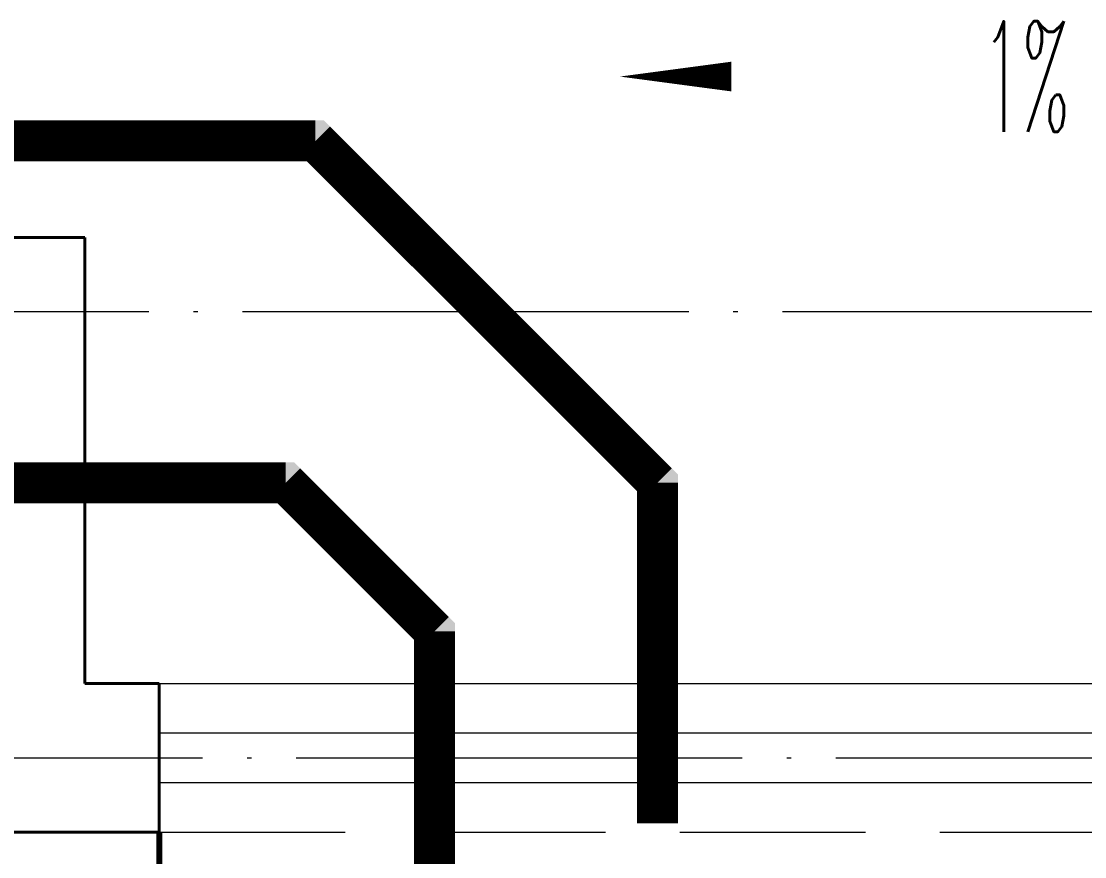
# Model space of a CAD drawing. Extents: x 27938 to 1042331, y -235042 to 1535213.
# Drawn here: x 722881 to 724311, y 673524 to 674648 of the extents above; entities that cross this region are included whole.
import ezdxf

# ---------------------------------------------------------------- set-up
doc = ezdxf.new("R2010")
doc.units = 0
doc.header["$LTSCALE"] = 1000
doc.header["$MEASUREMENT"] = 0
doc.linetypes.add('DASH', pattern=[0.35, 0.25, -0.1])
doc.linetypes.add('DOTE', pattern=[2.42, 2, -0.2, 0.02, -0.2])
doc.layers.add('$RECOVER_210609100354-0', color=7, linetype='Continuous')
doc.layers.add('PIPE-污水', color=2, linetype='W')
for name, color, linetype, lineweight in [('DOTE', 19, 'DOTE', 9), ('WALL', 9, 'Continuous', 40), ('平面-排水沟', 86, 'Continuous', 15), ('平面-栏杆', 135, 'Continuous', 15), ('平面-看线', 45, 'Continuous', 15)]:
    doc.layers.add(name, color=color, linetype=linetype, lineweight=lineweight)
doc.styles.add('_TCH_DIM', font='SIMPLEX.shx', dxfattribs={"width": 0.6, "oblique": 10, "bigfont": 'hztxt.shx'})
doc.styles.get("Standard").update_dxf_attribs({"font": 'gbenor.shx', "bigfont": 'gbcbig.shx'})
doc.linetypes.add('W', pattern='A,3,-0.2,["W",Standard,S=0.25,R=0,X=-0.1,Y=-0.115],-0.2', length=3.4)

# ---------------------------------------------------------------- blocks, each defined once
blk = doc.blocks.new('HFTHFFGHFH')
at = {"layer": 'DOTE', "linetype": 'DOTE', "ltscale": 0.3}
for p, q in [((587116.6, 597048.8), (534316.6, 597048.8)), ((534316.6, 596448.8), (587116.6, 596448.8))]:
    blk.add_line(p, q, dxfattribs=at)

msp = doc.modelspace()

# ---------------------------------------------------------------- hatches: boundary and pattern name
at = {"layer": 'PIPE-污水'}
for points in [[(723276.6, 674487.2), (723296, 674506.6), (723288, 674514.7)], [(723276.6, 674487.2), (723276.6, 674514.7), (723288, 674514.7)], [(723236.6, 674027.2), (723236.6, 674054.7), (723248, 674054.7)], [(723236.6, 674027.2), (723256, 674046.6), (723248, 674054.7)], [(723736.6, 674027.2), (723756, 674046.6), (723764.1, 674038.6)], [(723736.6, 674027.2), (723764.1, 674027.2), (723764.1, 674038.6)], [(723436.6, 673827.2), (723456, 673846.6), (723464.1, 673838.6)], [(723436.6, 673827.2), (723464.1, 673827.2), (723464.1, 673838.6)]]:
    msp.add_hatch(color=256, dxfattribs=at).paths.add_polyline_path(points)

# ---------------------------------------------------------------- linework, layer by layer
at = {"layer": '$RECOVER_210609100354-0', "color": 8, "const_width": 8}
msp.add_lwpolyline([(723066.6, 673557.2), (723066.6, 673407.2), (722766.6, 673407.2), (722766.6, 673557.2)], dxfattribs=at)
at = {"layer": 'PIPE-污水', "const_width": 55}
for points in [[(722396.6, 674487.2), (723276.6, 674487.2)], [(723736.6, 674027.2), (723276.6, 674487.2)], [(722691.6, 674027.2), (723236.6, 674027.2)], [(723436.6, 673827.2), (723236.6, 674027.2)], [(723736.6, 674027.2), (723736.6, 673569.1)], [(723436.6, 673827.2), (723436.6, 672938.8)]]:
    msp.add_lwpolyline(points, dxfattribs=at)
at = {"layer": 'WALL', "color": 8}
for p, q in [((722216.6, 674357.2), (722966.6, 674357.2)), ((722966.6, 674357.2), (722966.6, 673757.2)), ((722966.6, 673757.2), (723066.6, 673757.2)), ((723066.6, 673757.2), (723066.6, 673557.2)), ((722766.6, 673557.2), (723066.6, 673557.2))]:
    msp.add_line(p, q, dxfattribs=at)
at = {"layer": '平面-排水沟', "color": 8}
msp.add_lwpolyline([(724107.5, 674573.8, 0, 0, 0), (723686.1, 674573.8, 0, 40, 0), (723836.1, 674573.8, 0, 0, 0)], format="xyseb", dxfattribs=at)
at = {"layer": '平面-栏杆', "color": 8}
for points in [[(723066.6, 673690.5), (727566.6, 673690.5)], [(723066.6, 673623.8), (727566.6, 673623.8)]]:
    msp.add_lwpolyline(points, dxfattribs=at)
at = {"layer": '平面-看线', "color": 8}
msp.add_lwpolyline([(723066.6, 673757.2), (727566.6, 673757.2)], dxfattribs=at)
at = {"layer": '平面-看线', "color": 8, "linetype": 'DASH'}
msp.add_lwpolyline([(723066.6, 673557.2), (727566.6, 673557.2)], dxfattribs=at)

# ---------------------------------------------------------------- block references
msp.add_blockref('HFTHFFGHFH', (146100, 77208.4))

# ---------------------------------------------------------------- texts
at = {"layer": '平面-排水沟', "color": 8, "style": '_TCH_DIM', "width": 0.423529}
msp.add_text('1%', height=148.75, dxfattribs=at).set_placement((724172.6, 674499.5))

doc.saveas('drawing.dxf')
